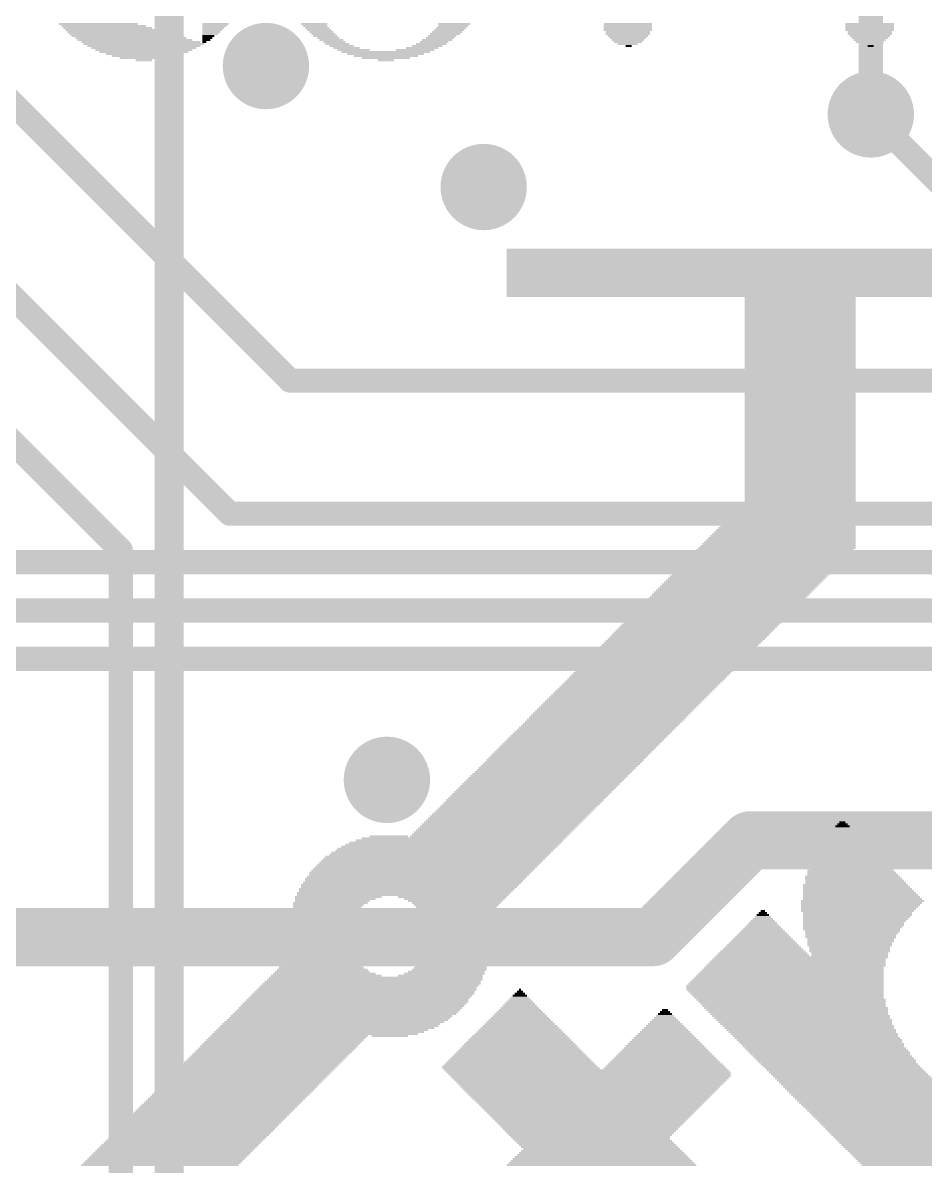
# Model space of a CAD drawing. Extents: x -3.3 to 69.5, y -0.4 to 53.7.
# Drawn here: x 22.59 to 32.07, y 32.65 to 44.65 of the extents above; entities that cross this region are included whole.
import ezdxf

# ---------------------------------------------------------------- set-up
doc = ezdxf.new("R2010")
doc.units = 0
for name, color, linetype in [('1', 12, 'CONTINUOUS'), ('16', 132, 'CONTINUOUS'), ('18', 3, 'CONTINUOUS'), ('200', 4, 'CONTINUOUS')]:
    doc.layers.add(name, color=color, linetype=linetype)

# ---------------------------------------------------------------- blocks, each defined once
blk = doc.blocks.new('RECT')
blk.add_solid([(-0.5, -0.5), (0.5, -0.5), (-0.5, 0.5), (0.5, 0.5)])
blk = doc.blocks.new('ROUNDV')
at = {"const_width": 0.5}
blk.add_lwpolyline([(0, -0.25, 1), (0, 0.25, 1), (0, -0.25)], format="xyb", dxfattribs=at)

msp = doc.modelspace()

# ---------------------------------------------------------------- linework, layer by layer
at = {"layer": '1'}
for points, const_width in [([(31.496, 43.688), (31.496, 50.8)], 0.254), ([(24.13, 50.546), (24.13, 22.86)], 0.3048), ([(23.622, 39.116), (22.352, 40.386)], 0.254), ([(23.622, 28.194), (23.622, 39.116)], 0.254)]:
    msp.add_lwpolyline(points, dxfattribs=dict(at, const_width=const_width))
at = {"layer": '1', "const_width": 0.127}
for points in [[(31.4325, 43.688, 1), (31.5595, 43.688)], [(23.6855, 39.116, 1), (23.5585, 39.116)], [(23.5771, 39.0711, 1), (23.6669, 39.1609)]]:
    msp.add_lwpolyline(points, format="xyb", dxfattribs=at)
at = {"layer": '16'}
for points, const_width in [([(21.844, 44.45), (25.4, 40.894)], 0.254), ([(32.512, 42.672), (31.496, 43.688)], 0.254), ([(24.765, 39.497), (21.59, 42.672)], 0.254), ([(25.4, 40.894), (41.402, 40.894)], 0.254), ([(46.863, 39.497), (24.765, 39.497)], 0.254), ([(47.117, 38.989), (21.717, 38.989)], 0.254), ([(48.641, 38.481), (20.701, 38.481)], 0.254), ([(47.879, 37.973), (22.098, 37.973)], 0.254), ([(30.226, 36.068), (29.21, 35.052)], 0.6096), ([(34.036, 36.068), (30.226, 36.068)], 0.6096), ([(29.21, 35.052), (20.32, 35.052)], 0.6096)]:
    msp.add_lwpolyline(points, dxfattribs=dict(at, const_width=const_width))
for points, const_width in [([(31.5409, 43.7329, 1), (31.4511, 43.6431)], 0.127), ([(25.4, 40.9575, 1), (25.4, 40.8305)], 0.127), ([(25.3551, 40.8491, 1), (25.4449, 40.9389)], 0.127), ([(24.765, 39.5605, 1), (24.765, 39.4335)], 0.127), ([(24.7201, 39.4521, 1), (24.8099, 39.5419)], 0.127), ([(30.226, 36.2204, 1), (30.226, 35.9156)], 0.3048), ([(30.3338, 35.9602, 1), (30.1182, 36.1758)], 0.3048), ([(29.1022, 35.1598, 1), (29.3178, 34.9442)], 0.3048), ([(29.21, 34.8996, 1), (29.21, 35.2044)], 0.3048)]:
    msp.add_lwpolyline(points, format="xyb", dxfattribs=dict(at, const_width=const_width))

# ---------------------------------------------------------------- block references
at = {"layer": '18', "xscale": 0.9064, "yscale": 0.9064}
for p in [(25.146, 44.196), (25.146, 44.196), (31.496, 43.688), (31.496, 43.688), (27.432, 42.926), (27.432, 42.926), (26.416, 36.703), (26.416, 36.703)]:
    msp.add_blockref('ROUNDV', p, dxfattribs=at)
at = {"layer": '200', "yscale": 0.0212}
for p, xscale in [((23.3882, 44.6387), 0.8255), ((24.6159, 44.6387), 0.2752), ((25.653, 44.6387), 0.2752), ((27.124, 44.6387), 0.3387), ((28.9443, 44.6387), 0.508), ((31.4842, 44.6387), 0.508), ((23.4411, 44.6175), 0.889), ((23.4835, 44.5964), 0.9313), ((23.5258, 44.5752), 0.9736), ((23.5787, 44.5541), 1.0371), ((23.6211, 44.5329), 1.0795), ((24.5841, 44.5752), 0.2117), ((24.5735, 44.5541), 0.1905), ((24.5629, 44.5329), 0.1693), ((24.6053, 44.6175), 0.254), ((24.5947, 44.5964), 0.2328), ((25.6636, 44.6175), 0.254), ((25.6847, 44.5964), 0.254), ((25.7059, 44.5752), 0.254), ((25.7271, 44.5541), 0.254), ((25.7482, 44.5329), 0.254), ((27.0288, 44.5329), 0.3175), ((27.0499, 44.5541), 0.3175), ((27.0711, 44.5752), 0.3175), ((27.0922, 44.5964), 0.3175), ((27.1134, 44.6175), 0.3175), ((28.9443, 44.6175), 0.508), ((28.9443, 44.5964), 0.508), ((28.9443, 44.5752), 0.508), ((28.9443, 44.5541), 0.4656), ((28.9443, 44.5329), 0.4656), ((31.4842, 44.6175), 0.508), ((31.4842, 44.5964), 0.508), ((31.4842, 44.5752), 0.508), ((31.4842, 44.5541), 0.4657), ((31.4842, 44.5329), 0.4657), ((23.674, 44.5117), 1.143), ((23.7269, 44.4906), 1.1641), ((23.7692, 44.4694), 1.2065), ((23.8327, 44.4482), 1.2488), ((23.8645, 44.4271), 1.27), ((23.8645, 44.4059), 1.1853), ((24.5418, 44.5117), 0.127), ((24.5312, 44.4906), 0.1058), ((24.5206, 44.4694), 0.0847), ((24.4994, 44.4482), 0.0423), ((25.7694, 44.5117), 0.254), ((25.8011, 44.4906), 0.2328), ((25.8329, 44.4694), 0.254), ((25.8646, 44.4482), 0.2328), ((25.8964, 44.4271), 0.254), ((25.9387, 44.4059), 0.254), ((26.8383, 44.4059), 0.3175), ((26.8806, 44.4271), 0.3175), ((26.9123, 44.4482), 0.2963), ((26.9441, 44.4694), 0.3175), ((26.9758, 44.4906), 0.2963), ((26.997, 44.5117), 0.2963), ((28.9443, 44.5117), 0.4233), ((28.9443, 44.4906), 0.381), ((28.9443, 44.4694), 0.3387), ((28.9443, 44.4482), 0.2963), ((28.9443, 44.4271), 0.2117), ((28.9548, 44.4059), 0.0635), ((31.4842, 44.5117), 0.4233), ((31.4842, 44.4906), 0.381), ((31.4842, 44.4694), 0.3387), ((31.4842, 44.4482), 0.2963), ((31.4842, 44.4271), 0.2117), ((31.4947, 44.4059), 0.0635), ((23.8645, 44.3847), 1.1006), ((23.8645, 44.3636), 1.016), ((23.8645, 44.3424), 0.9313), ((23.8645, 44.3212), 0.8043), ((23.8645, 44.3001), 0.6773), ((23.8645, 44.2789), 0.508), ((25.9916, 44.3847), 0.2752), ((26.0657, 44.3636), 0.3387), ((26.4044, 44.3424), 0.9313), ((26.4044, 44.3212), 0.8043), ((26.4044, 44.3001), 0.6773), ((26.4044, 44.2789), 0.508), ((26.7113, 44.3636), 0.4022), ((26.7853, 44.3847), 0.3387), ((23.8645, 44.2577), 0.1693), ((26.4044, 44.2577), 0.1693), ((46.2262, 42.2681), 37.1037), ((46.2262, 42.247), 37.1037), ((46.2262, 42.2258), 37.1037), ((46.2262, 42.2046), 37.1037), ((46.2262, 42.1835), 37.1037), ((46.2262, 42.1623), 37.1037), ((46.2262, 42.1411), 37.1037), ((46.2262, 42.12), 37.1037), ((46.2262, 42.0988), 37.1037), ((46.2262, 42.0777), 37.1037), ((46.2262, 42.0565), 37.1037), ((46.2262, 42.0353), 37.1037), ((46.2262, 42.0142), 37.1037), ((46.2262, 41.993), 37.1037), ((46.2262, 41.9718), 37.1037), ((46.2262, 41.9507), 37.1037), ((46.2262, 41.9295), 37.1037), ((46.2262, 41.9083), 37.1037), ((46.2262, 41.8872), 37.1037), ((46.2262, 41.866), 37.1037), ((46.2262, 41.8448), 37.1037), ((46.2262, 41.8237), 37.1037), ((46.2262, 41.8025), 37.1037), ((46.2262, 41.7813), 37.1037), ((30.7539, 41.7602), 1.1641), ((30.7539, 41.739), 1.1641), ((30.7539, 41.7178), 1.1641), ((30.7539, 41.6967), 1.1641), ((30.7539, 41.6755), 1.1641), ((30.7539, 41.6543), 1.1641), ((30.7539, 41.6332), 1.1641), ((30.7539, 41.612), 1.1641), ((30.7539, 41.5908), 1.1641), ((30.7539, 41.5697), 1.1641), ((30.7539, 41.5485), 1.1641), ((30.7539, 41.5273), 1.1641), ((30.7539, 41.5062), 1.1641), ((30.7539, 41.485), 1.1641), ((30.7539, 41.4638), 1.1641), ((30.7539, 41.4427), 1.1641), ((30.7539, 41.4215), 1.1641), ((30.7539, 41.4003), 1.1641), ((30.7539, 41.3792), 1.1641), ((30.7539, 41.358), 1.1641), ((30.7539, 41.3368), 1.1641), ((30.7539, 41.3157), 1.1641), ((30.7539, 41.2945), 1.1641), ((30.7539, 41.2733), 1.1641), ((30.7539, 41.2522), 1.1641), ((30.7539, 41.231), 1.1641), ((30.7539, 41.2099), 1.1641), ((30.7539, 41.1887), 1.1641), ((30.7539, 41.1675), 1.1641), ((30.7539, 41.1464), 1.1641), ((30.7539, 41.1252), 1.1641), ((30.7539, 41.104), 1.1641), ((30.7539, 41.0829), 1.1641), ((30.7539, 41.0617), 1.1641), ((30.7539, 41.0405), 1.1641), ((30.7539, 41.0194), 1.1641), ((30.7539, 40.9982), 1.1641), ((30.7539, 40.977), 1.1641), ((30.7539, 40.9559), 1.1641), ((30.7539, 40.9347), 1.1641), ((30.7539, 40.9135), 1.1641), ((30.7539, 40.8924), 1.1641), ((30.7539, 40.8712), 1.1641), ((30.7539, 40.85), 1.1641), ((30.7539, 40.8289), 1.1641), ((30.7539, 40.8077), 1.1641), ((30.7539, 40.7865), 1.1641), ((30.7539, 40.7654), 1.1641), ((30.7539, 40.7442), 1.1641), ((30.7539, 40.723), 1.1641), ((30.7539, 40.7019), 1.1641), ((30.7539, 40.6807), 1.1641), ((30.7539, 40.6595), 1.1641), ((30.7539, 40.6384), 1.1641), ((30.7539, 40.6172), 1.1641), ((30.7539, 40.596), 1.1641), ((30.7539, 40.5749), 1.1641), ((30.7539, 40.5537), 1.1641), ((30.7539, 40.5325), 1.1641), ((30.7539, 40.5114), 1.1641), ((30.7539, 40.4902), 1.1641), ((30.7539, 40.469), 1.1641), ((30.7539, 40.4479), 1.1641), ((30.7539, 40.4267), 1.1641), ((30.7539, 40.4056), 1.1641), ((30.7539, 40.3844), 1.1641), ((30.7539, 40.3632), 1.1641), ((30.7539, 40.3421), 1.1641), ((30.7539, 40.3209), 1.1641), ((30.7539, 40.2997), 1.1641), ((30.7539, 40.2786), 1.1641), ((30.7539, 40.2574), 1.1641), ((30.7539, 40.2362), 1.1641), ((30.7539, 40.2151), 1.1641), ((30.7539, 40.1939), 1.1641), ((30.7539, 40.1727), 1.1641), ((30.7539, 40.1516), 1.1641), ((30.7539, 40.1304), 1.1641), ((30.7539, 40.1092), 1.1641), ((30.7539, 40.0881), 1.1641), ((30.7539, 40.0669), 1.1641), ((30.7539, 40.0457), 1.1641), ((30.7539, 40.0246), 1.1641), ((30.7539, 40.0034), 1.1641), ((30.7539, 39.9822), 1.1641), ((30.7539, 39.9611), 1.1641), ((30.7539, 39.9399), 1.1641), ((30.7539, 39.9187), 1.1641), ((30.7539, 39.8976), 1.1641), ((30.7539, 39.8764), 1.1641), ((30.7539, 39.8552), 1.1641), ((30.7539, 39.8341), 1.1641), ((30.7539, 39.8129), 1.1641), ((30.7539, 39.7917), 1.1641), ((30.7539, 39.7706), 1.1641), ((30.7539, 39.7494), 1.1641), ((30.7539, 39.7282), 1.1641), ((30.7434, 39.6012), 1.1853), ((30.7539, 39.7071), 1.1641), ((30.7539, 39.6859), 1.1641), ((30.7539, 39.6647), 1.1641), ((30.7539, 39.6436), 1.1641), ((30.7539, 39.6224), 1.1641), ((30.6799, 39.4743), 1.3123), ((30.6904, 39.4954), 1.2911), ((30.701, 39.5166), 1.2699), ((30.7116, 39.5378), 1.2488), ((30.7222, 39.5589), 1.2276), ((30.7328, 39.5801), 1.2065), ((30.6269, 39.3684), 1.4181), ((30.6375, 39.3896), 1.3969), ((30.6481, 39.4108), 1.3758), ((30.6587, 39.4319), 1.3546), ((30.6693, 39.4531), 1.3334), ((30.5634, 39.2414), 1.5451), ((30.574, 39.2626), 1.5239), ((30.5846, 39.2838), 1.5028), ((30.5952, 39.3049), 1.4816), ((30.6058, 39.3261), 1.4604), ((30.6164, 39.3473), 1.4393), ((30.4894, 39.1144), 1.6509), ((30.5105, 39.1356), 1.6509), ((30.5211, 39.1568), 1.6298), ((30.5317, 39.1779), 1.6086), ((30.5423, 39.1991), 1.5874), ((30.5529, 39.2203), 1.5663), ((30.3835, 39.0086), 1.6509), ((30.4047, 39.0298), 1.6509), ((30.4259, 39.0509), 1.6509), ((30.447, 39.0721), 1.6509), ((30.4682, 39.0933), 1.6509), ((30.2565, 38.8816), 1.6509), ((30.2777, 38.9028), 1.6509), ((30.2989, 38.9239), 1.6509), ((30.32, 38.9451), 1.6509), ((30.3412, 38.9663), 1.6509), ((30.3624, 38.9874), 1.6509), ((30.1295, 38.7546), 1.6509), ((30.1507, 38.7758), 1.6509), ((30.1719, 38.7969), 1.6509), ((30.193, 38.8181), 1.6509), ((30.2142, 38.8393), 1.6509), ((30.2354, 38.8604), 1.6509), ((30.0237, 38.6488), 1.6509), ((30.0449, 38.67), 1.6509), ((30.066, 38.6911), 1.6509), ((30.0872, 38.7123), 1.6509), ((30.1084, 38.7335), 1.6509), ((29.8967, 38.5218), 1.6509), ((29.9179, 38.543), 1.6509), ((29.9391, 38.5641), 1.6509), ((29.9602, 38.5853), 1.6509), ((29.9814, 38.6065), 1.6509), ((30.0026, 38.6276), 1.6509), ((29.7697, 38.3948), 1.6509), ((29.7909, 38.416), 1.6509), ((29.8121, 38.4371), 1.6509), ((29.8332, 38.4583), 1.6509), ((29.8544, 38.4795), 1.6509), ((29.8756, 38.5006), 1.6509), ((29.6639, 38.289), 1.6509), ((29.6851, 38.3101), 1.6509), ((29.7062, 38.3313), 1.6509), ((29.7274, 38.3525), 1.6509), ((29.7486, 38.3736), 1.6509), ((29.5369, 38.162), 1.6509), ((29.5581, 38.1831), 1.6509), ((29.5792, 38.2043), 1.6509), ((29.6004, 38.2255), 1.6509), ((29.6216, 38.2466), 1.6509), ((29.6427, 38.2678), 1.6509), ((29.4099, 38.035), 1.6509), ((29.4311, 38.0561), 1.6509), ((29.4522, 38.0773), 1.6509), ((29.4734, 38.0985), 1.6509), ((29.4946, 38.1196), 1.6509), ((29.5157, 38.1408), 1.6509), ((29.3041, 37.9291), 1.6509), ((29.3252, 37.9503), 1.6509), ((29.3464, 37.9715), 1.6509), ((29.3676, 37.9926), 1.6509), ((29.3887, 38.0138), 1.6509), ((29.1771, 37.8022), 1.6509), ((29.1982, 37.8233), 1.6509), ((29.2194, 37.8445), 1.6509), ((29.2406, 37.8657), 1.6509), ((29.2617, 37.8868), 1.6509), ((29.2829, 37.908), 1.6509), ((29.0501, 37.6752), 1.6509), ((29.0713, 37.6963), 1.6509), ((29.0924, 37.7175), 1.6509), ((29.1136, 37.7387), 1.6509), ((29.1348, 37.7598), 1.6509), ((29.1559, 37.781), 1.6509), ((28.9443, 37.5693), 1.6509), ((28.9654, 37.5905), 1.6509), ((28.9866, 37.6117), 1.6509), ((29.0078, 37.6328), 1.6509), ((29.0289, 37.654), 1.6509), ((28.8173, 37.4423), 1.6509), ((28.8384, 37.4635), 1.6509), ((28.8596, 37.4847), 1.6509), ((28.8808, 37.5058), 1.6509), ((28.9019, 37.527), 1.6509), ((28.9231, 37.5482), 1.6509), ((28.6903, 37.3153), 1.6509), ((28.7114, 37.3365), 1.6509), ((28.7326, 37.3577), 1.6509), ((28.7538, 37.3788), 1.6509), ((28.7749, 37.4), 1.6509), ((28.7961, 37.4212), 1.6509), ((28.5844, 37.2095), 1.6509), ((28.6056, 37.2307), 1.6509), ((28.6268, 37.2518), 1.6509), ((28.6479, 37.273), 1.6509), ((28.6691, 37.2942), 1.6509), ((28.4574, 37.0825), 1.6509), ((28.4786, 37.1037), 1.6509), ((28.4998, 37.1248), 1.6509), ((28.5209, 37.146), 1.6509), ((28.5421, 37.1672), 1.6509), ((28.5633, 37.1883), 1.6509), ((28.3305, 36.9555), 1.6509), ((28.3516, 36.9767), 1.6509), ((28.3728, 36.9979), 1.6509), ((28.3939, 37.019), 1.6509), ((28.4151, 37.0402), 1.6509), ((28.4363, 37.0614), 1.6509), ((28.2246, 36.8497), 1.6509), ((28.2458, 36.8709), 1.6509), ((28.267, 36.892), 1.6509), ((28.2881, 36.9132), 1.6509), ((28.3093, 36.9344), 1.6509), ((28.0976, 36.7227), 1.6509), ((28.1188, 36.7439), 1.6509), ((28.14, 36.765), 1.6509), ((28.1611, 36.7862), 1.6509), ((28.1823, 36.8074), 1.6509), ((28.2035, 36.8285), 1.6509), ((27.9706, 36.5957), 1.6509), ((27.9918, 36.6169), 1.6509), ((28.013, 36.638), 1.6509), ((28.0341, 36.6592), 1.6509), ((28.0553, 36.6804), 1.6509), ((28.0765, 36.7015), 1.6509), ((27.8648, 36.4899), 1.6509), ((27.886, 36.511), 1.6509), ((27.9071, 36.5322), 1.6509), ((27.9283, 36.5534), 1.6509), ((27.9495, 36.5745), 1.6509), ((27.7378, 36.3629), 1.6509), ((27.759, 36.384), 1.6509), ((27.7801, 36.4052), 1.6509), ((27.8013, 36.4264), 1.6509), ((27.8225, 36.4475), 1.6509), ((27.8436, 36.4687), 1.6509), ((27.6108, 36.2359), 1.6509), ((27.632, 36.257), 1.6509), ((27.6531, 36.2782), 1.6509), ((27.6743, 36.2994), 1.6509), ((27.6955, 36.3205), 1.6509), ((27.7166, 36.3417), 1.6509), ((31.1984, 36.2359), 0.1058), ((31.1984, 36.257), 0.0635), ((27.505, 36.1301), 1.6509), ((27.5261, 36.1512), 1.6509), ((27.5473, 36.1724), 1.6509), ((27.5685, 36.1936), 1.6509), ((27.5896, 36.2147), 1.6509), ((31.209, 36.1301), 0.2963), ((31.209, 36.1512), 0.254), ((31.1984, 36.1936), 0.1905), ((31.209, 36.1724), 0.2117), ((31.1984, 36.2147), 0.1482), ((27.0711, 36.0031), 2.2647), ((27.1028, 36.0242), 2.2436), ((27.1346, 36.0454), 2.2224), ((27.1769, 36.0666), 2.1801), ((27.2192, 36.0877), 2.1378), ((26.4361, 36.1089), 0.4022), ((27.4838, 36.1089), 1.6509), ((31.2196, 36.0031), 0.5291), ((31.2196, 36.0242), 0.4868), ((31.209, 36.0666), 0.4233), ((31.2196, 36.0454), 0.4445), ((31.209, 36.0877), 0.381), ((31.209, 36.1089), 0.3387), ((26.9123, 35.8761), 2.3282), ((26.9335, 35.8972), 2.3282), ((26.9653, 35.9184), 2.3071), ((26.9864, 35.9396), 2.3071), ((27.0182, 35.9607), 2.2859), ((27.0393, 35.9819), 2.2859), ((31.2408, 35.8972), 0.6985), ((31.2513, 35.8761), 0.7196), ((31.2302, 35.9396), 0.635), ((31.2408, 35.9184), 0.6561), ((31.2302, 35.9607), 0.5926), ((31.2302, 35.9819), 0.5503), ((26.8065, 35.7702), 2.3282), ((26.8277, 35.7914), 2.3282), ((26.8488, 35.8126), 2.3282), ((26.87, 35.8337), 2.3282), ((26.8912, 35.8549), 2.3282), ((31.2619, 35.8126), 0.8255), ((31.2725, 35.7914), 0.8466), ((31.2831, 35.7702), 0.8678), ((31.2513, 35.8549), 0.762), ((31.2619, 35.8337), 0.7831), ((26.7113, 35.6644), 2.3071), ((26.7007, 35.6432), 2.2859), ((26.7324, 35.6856), 2.3071), ((26.7536, 35.7067), 2.3071), ((26.7642, 35.7279), 2.3282), ((26.7853, 35.7491), 2.3282), ((31.3042, 35.6856), 0.9948), ((31.3148, 35.6644), 1.016), ((31.3254, 35.6432), 1.0371), ((31.2831, 35.7491), 0.9101), ((31.2937, 35.7279), 0.9313), ((31.3043, 35.7067), 0.9525), ((26.5949, 35.5162), 2.2436), ((26.616, 35.5374), 2.2436), ((26.6266, 35.5586), 2.2647), ((26.6584, 35.6009), 2.2859), ((26.6478, 35.5797), 2.2647), ((26.6795, 35.6221), 2.2859), ((31.336, 35.6009), 1.1006), ((31.3466, 35.5797), 1.1218), ((31.3572, 35.5586), 1.143), ((31.3677, 35.5374), 1.1641), ((31.3783, 35.5162), 1.1853), ((31.336, 35.6221), 1.0583), ((25.8223, 35.4104), 0.7831), ((25.8752, 35.4527), 0.8466), ((25.907, 35.4739), 0.9101), ((25.8435, 35.4316), 0.7831), ((26.5843, 35.4951), 2.2224), ((27.1028, 35.4739), 1.143), ((27.124, 35.4527), 1.0583), ((27.1346, 35.4316), 0.9948), ((27.1452, 35.4104), 0.9313), ((31.4101, 35.4316), 1.2911), ((31.3995, 35.4104), 1.27), ((31.3889, 35.4951), 1.2065), ((31.3995, 35.4739), 1.2276), ((31.4101, 35.4527), 1.2488), ((25.7588, 35.3258), 0.6985), ((25.7588, 35.3046), 0.6985), ((25.7482, 35.2834), 0.6773), ((25.7694, 35.3469), 0.7196), ((25.8011, 35.3893), 0.7408), ((25.7905, 35.3681), 0.7196), ((27.1452, 35.3893), 0.889), ((27.1452, 35.3681), 0.8466), ((27.1452, 35.3469), 0.8043), ((27.1452, 35.3258), 0.762), ((27.1452, 35.3046), 0.7196), ((27.1452, 35.2834), 0.6773), ((30.3624, 35.2834), 0.127), ((30.3624, 35.3046), 0.0847), ((30.3624, 35.3258), 0.0423), ((31.3889, 35.3893), 1.2488), ((31.3783, 35.3681), 1.2276), ((31.3677, 35.3469), 1.2065), ((31.3572, 35.3258), 1.1853), ((31.3572, 35.3046), 1.143), ((31.3572, 35.2834), 1.143), ((25.7271, 35.2623), 0.6773), ((25.7271, 35.2411), 0.6773), ((25.7165, 35.2199), 0.6561), ((25.7165, 35.1988), 0.6561), ((25.7165, 35.1776), 0.6561), ((25.7059, 35.1564), 0.635), ((27.1452, 35.2623), 0.6773), ((27.1557, 35.2411), 0.6561), ((27.1663, 35.2199), 0.6773), ((27.1769, 35.1988), 0.6561), ((27.1769, 35.1776), 0.6561), ((27.1769, 35.1564), 0.6561), ((30.3624, 35.1564), 0.381), ((30.3624, 35.1776), 0.3387), ((30.3624, 35.1988), 0.2963), ((30.3624, 35.2199), 0.254), ((30.3624, 35.2411), 0.2117), ((30.3624, 35.2623), 0.1693), ((31.3254, 35.2199), 1.0795), ((31.3466, 35.2623), 1.1218), ((31.336, 35.2411), 1.1006), ((31.3148, 35.1988), 1.0583), ((31.3148, 35.1776), 1.0583), ((31.3042, 35.1564), 1.0371), ((25.7059, 35.1353), 0.635), ((25.7059, 35.1141), 0.635), ((25.7059, 35.0929), 0.635), ((25.7059, 35.0718), 0.635), ((25.7059, 35.0506), 0.635), ((27.1875, 35.1353), 0.635), ((27.1875, 35.1141), 0.635), ((27.1875, 35.0929), 0.635), ((27.1875, 35.0718), 0.635), ((27.1875, 35.0506), 0.635), ((30.3624, 35.0506), 0.5926), ((30.3624, 35.0718), 0.5503), ((30.3624, 35.0929), 0.508), ((30.3624, 35.1141), 0.4657), ((30.3624, 35.1353), 0.4233), ((31.2937, 35.1353), 1.016), ((31.3042, 35.1141), 0.9948), ((31.2937, 35.0929), 0.9736), ((31.2831, 35.0718), 0.9525), ((31.2831, 35.0506), 0.9525), ((25.7059, 35.0294), 0.635), ((25.7059, 35.0083), 0.635), ((25.7059, 34.9871), 0.635), ((25.7059, 34.9659), 0.635), ((25.7165, 34.9448), 0.6561), ((25.7165, 34.9236), 0.6561), ((27.1769, 34.9659), 0.6561), ((27.1769, 34.9448), 0.6561), ((27.1769, 34.9236), 0.6561), ((27.1875, 35.0294), 0.635), ((27.1875, 35.0083), 0.635), ((27.1875, 34.9871), 0.635), ((30.3624, 34.9236), 0.8466), ((30.3624, 34.9448), 0.8043), ((30.3624, 34.9659), 0.762), ((30.3624, 34.9871), 0.7196), ((30.3624, 35.0083), 0.6773), ((30.3624, 35.0294), 0.635), ((31.2725, 34.9871), 0.889), ((31.2725, 34.9659), 0.889), ((31.2831, 35.0294), 0.9101), ((31.2831, 35.0083), 0.9101), ((31.2725, 34.9448), 0.8466), ((31.2725, 34.9236), 0.8466), ((25.7271, 34.7966), 0.762), ((25.7376, 34.8178), 0.7408), ((25.7376, 34.8389), 0.6985), ((25.7165, 34.9024), 0.6561), ((25.7271, 34.8813), 0.6773), ((25.7271, 34.8601), 0.6773), ((27.124, 34.7966), 0.7196), ((27.1346, 34.8178), 0.6985), ((27.1452, 34.8601), 0.6773), ((27.1452, 34.8389), 0.6773), ((27.1663, 34.9024), 0.6773), ((27.1663, 34.8813), 0.6773), ((30.7328, 34.7966), 1.8414), ((30.7434, 34.8178), 1.8203), ((30.7645, 34.8389), 1.8203), ((30.3624, 34.8601), 0.9736), ((30.3624, 34.8813), 0.9313), ((30.3624, 34.9024), 0.889), ((31.2725, 34.9024), 0.8466), ((31.2725, 34.8813), 0.8043), ((31.2725, 34.8601), 0.8043), ((25.7376, 34.6908), 0.9948), ((25.7376, 34.7119), 0.9525), ((25.7271, 34.7331), 0.889), ((25.7271, 34.7543), 0.8466), ((25.7271, 34.7754), 0.8043), ((27.0393, 34.6908), 0.8043), ((27.0711, 34.7119), 0.7831), ((27.0817, 34.7331), 0.762), ((27.0922, 34.7543), 0.7408), ((27.1028, 34.7754), 0.7196), ((30.6693, 34.6908), 1.9261), ((30.6799, 34.7119), 1.9049), ((30.6904, 34.7331), 1.8838), ((30.7116, 34.7543), 1.8838), ((30.7222, 34.7754), 1.8626), ((26.2562, 34.5638), 2.2859), ((26.2668, 34.5849), 2.2647), ((26.288, 34.6061), 2.2647), ((26.2985, 34.6273), 2.2436), ((25.78, 34.6484), 1.1641), ((25.7588, 34.6696), 1.0795), ((26.9758, 34.6484), 0.889), ((27.0182, 34.6696), 0.8466), ((30.6058, 34.5638), 2.0531), ((30.6164, 34.5849), 2.0319), ((30.6269, 34.6061), 2.0108), ((30.6375, 34.6273), 1.9896), ((30.6481, 34.6484), 1.9684), ((30.6587, 34.6696), 1.9473), ((26.1504, 34.4368), 2.3282), ((26.1715, 34.458), 2.3282), ((26.1821, 34.4791), 2.3071), ((26.2033, 34.5003), 2.3071), ((26.2139, 34.5215), 2.2859), ((26.235, 34.5426), 2.2859), ((27.8119, 34.4368), 0.1482), ((27.8119, 34.458), 0.1058), ((27.8119, 34.4791), 0.0635), ((27.8119, 34.5003), 0.0212), ((30.5952, 34.5426), 2.0743), ((30.5952, 34.5215), 2.0743), ((30.5952, 34.5003), 2.0743), ((30.6058, 34.4791), 2.0531), ((30.6164, 34.458), 2.0319), ((30.6269, 34.4368), 2.0108), ((26.0551, 34.331), 2.3494), ((26.0763, 34.3521), 2.3494), ((26.0975, 34.3733), 2.3494), ((26.108, 34.3945), 2.3282), ((26.1292, 34.4156), 2.3282), ((27.8119, 34.331), 0.3598), ((27.8119, 34.3521), 0.3175), ((27.8119, 34.3733), 0.2752), ((27.8119, 34.3945), 0.2328), ((27.8119, 34.4156), 0.1905), ((30.6375, 34.4156), 1.9896), ((30.6587, 34.3945), 1.9896), ((30.6693, 34.3733), 1.9684), ((30.6799, 34.3521), 1.9473), ((30.6904, 34.331), 1.9261), ((25.9175, 34.204), 2.3282), ((25.9387, 34.2251), 2.3282), ((25.9705, 34.2463), 2.3494), ((25.9916, 34.2675), 2.3494), ((26.0128, 34.2886), 2.3494), ((26.034, 34.3098), 2.3494), ((27.8119, 34.204), 0.6138), ((27.8119, 34.2251), 0.5715), ((27.8119, 34.2463), 0.5291), ((27.8119, 34.2675), 0.4868), ((27.8119, 34.2886), 0.4445), ((27.8119, 34.3098), 0.4022), ((29.3358, 34.204), 0.2328), ((29.3358, 34.2251), 0.1905), ((29.3358, 34.2463), 0.1482), ((29.3358, 34.2675), 0.1058), ((29.3358, 34.2886), 0.0635), ((30.7116, 34.3098), 1.9261), ((30.7222, 34.2886), 1.9049), ((30.7328, 34.2675), 1.8838), ((30.7434, 34.2463), 1.8626), ((30.7645, 34.2251), 1.8626), ((30.7751, 34.204), 1.8414), ((25.7376, 34.077), 2.2224), ((25.78, 34.0981), 2.2647), ((25.8117, 34.1193), 2.2859), ((25.8329, 34.1405), 2.2859), ((25.8646, 34.1616), 2.3071), ((25.8964, 34.1828), 2.3282), ((27.8119, 34.077), 0.8678), ((27.8119, 34.0981), 0.8255), ((27.8119, 34.1193), 0.7831), ((27.8119, 34.1405), 0.7408), ((27.8119, 34.1616), 0.6985), ((27.8119, 34.1828), 0.6561), ((29.3358, 34.077), 0.4868), ((29.3358, 34.0981), 0.4445), ((29.3358, 34.1193), 0.4021), ((29.3358, 34.1405), 0.3598), ((29.3358, 34.1616), 0.3175), ((29.3358, 34.1828), 0.2752), ((30.7963, 34.1828), 1.8414), ((30.8069, 34.1616), 1.8203), ((30.8174, 34.1405), 1.7991), ((30.8386, 34.1193), 1.7991), ((30.8492, 34.0981), 1.7779), ((30.8704, 34.077), 1.7779), ((25.3461, 33.9711), 1.6509), ((25.3672, 33.9923), 1.6509), ((25.3884, 34.0135), 1.6509), ((25.6636, 34.0346), 2.1589), ((25.7059, 34.0558), 2.2012), ((26.4467, 34.0135), 0.381), ((27.8119, 33.9711), 1.0795), ((27.8119, 33.9923), 1.0371), ((27.8119, 34.0135), 0.9948), ((27.8119, 34.0346), 0.9525), ((27.8119, 34.0558), 0.9101), ((29.3358, 33.9711), 0.6985), ((29.3358, 33.9923), 0.6561), ((29.3358, 34.0135), 0.6138), ((29.3358, 34.0346), 0.5715), ((29.3358, 34.0558), 0.5291), ((30.8809, 34.0558), 1.7568), ((30.9021, 34.0346), 1.7568), ((30.9127, 34.0135), 1.7356), ((30.9338, 33.9923), 1.7356), ((30.955, 33.9711), 1.7356), ((25.2191, 33.8441), 1.6509), ((25.2402, 33.8653), 1.6509), ((25.2614, 33.8865), 1.6509), ((25.2826, 33.9076), 1.6509), ((25.3037, 33.9288), 1.6509), ((25.3249, 33.95), 1.6509), ((27.8119, 33.8441), 1.3334), ((27.8119, 33.8653), 1.2911), ((27.8119, 33.8865), 1.2488), ((27.8119, 33.9076), 1.2065), ((27.8119, 33.9288), 1.1641), ((27.8119, 33.95), 1.1218), ((29.3358, 33.8441), 0.9525), ((29.3358, 33.8653), 0.9101), ((29.3358, 33.8865), 0.8678), ((29.3358, 33.9076), 0.8255), ((29.3358, 33.9288), 0.7831), ((29.3358, 33.95), 0.7408), ((30.9656, 33.95), 1.7144), ((30.9868, 33.9288), 1.7144), ((30.9973, 33.9076), 1.6933), ((31.0185, 33.8865), 1.6933), ((31.0397, 33.8653), 1.6933), ((31.0608, 33.8441), 1.6933), ((25.0921, 33.7172), 1.6509), ((25.1132, 33.7383), 1.6509), ((25.1344, 33.7595), 1.6509), ((25.1556, 33.7806), 1.6509), ((25.1767, 33.8018), 1.6509), ((25.1979, 33.823), 1.6509), ((27.8119, 33.7172), 1.5874), ((27.8119, 33.7383), 1.5451), ((27.8119, 33.7595), 1.5028), ((27.8119, 33.7806), 1.4604), ((27.8119, 33.8018), 1.4181), ((27.8119, 33.823), 1.3758), ((29.3358, 33.7172), 1.2065), ((29.3358, 33.7383), 1.1641), ((29.3358, 33.7595), 1.1218), ((29.3358, 33.7806), 1.0795), ((29.3358, 33.8018), 1.0371), ((29.3358, 33.823), 0.9948), ((31.0714, 33.823), 1.6721), ((31.0926, 33.8018), 1.6721), ((31.1138, 33.7806), 1.6721), ((31.1349, 33.7595), 1.6721), ((31.1455, 33.7383), 1.6509), ((31.1667, 33.7172), 1.6509), ((24.9863, 33.6113), 1.6509), ((25.0074, 33.6325), 1.6509), ((25.0286, 33.6537), 1.6509), ((25.0497, 33.6748), 1.6509), ((25.0709, 33.696), 1.6509), ((27.8119, 33.696), 1.6298), ((27.8225, 33.6748), 1.6509), ((28.5104, 33.6537), 2.9844), ((28.5315, 33.6325), 2.9844), ((28.5421, 33.6113), 2.9632), ((29.3358, 33.6748), 1.2911), ((29.3358, 33.696), 1.2488), ((31.1878, 33.696), 1.6509), ((31.209, 33.6748), 1.6509), ((31.2302, 33.6537), 1.6509), ((31.2513, 33.6325), 1.6509), ((31.2725, 33.6113), 1.6509), ((24.8593, 33.4843), 1.6509), ((24.8804, 33.5055), 1.6509), ((24.9016, 33.5267), 1.6509), ((24.9228, 33.5478), 1.6509), ((24.9439, 33.569), 1.6509), ((24.9651, 33.5902), 1.6509), ((28.5527, 33.5902), 2.942), ((28.5527, 33.569), 2.8997), ((28.5527, 33.5478), 2.8574), ((28.5527, 33.5267), 2.8151), ((28.5527, 33.5055), 2.7727), ((28.5527, 33.4843), 2.7304), ((31.2937, 33.5902), 1.6509), ((31.3148, 33.569), 1.6509), ((31.336, 33.5478), 1.6509), ((31.3572, 33.5267), 1.6509), ((31.3783, 33.5055), 1.6509), ((31.3995, 33.4843), 1.6509), ((24.7323, 33.3573), 1.6509), ((24.7534, 33.3785), 1.6509), ((24.7746, 33.3997), 1.6509), ((24.7958, 33.4208), 1.6509), ((24.8169, 33.442), 1.6509), ((24.8381, 33.4632), 1.6509), ((28.5527, 33.4632), 2.6881), ((28.5527, 33.442), 2.6457), ((28.5527, 33.4208), 2.6034), ((28.5527, 33.3997), 2.5611), ((28.5527, 33.3785), 2.5187), ((28.5527, 33.3573), 2.4764), ((31.4207, 33.4632), 1.6509), ((31.4418, 33.442), 1.6509), ((31.463, 33.4208), 1.6509), ((31.4842, 33.3997), 1.6509), ((31.5053, 33.3785), 1.6509), ((31.5265, 33.3573), 1.6509), ((24.6264, 33.2515), 1.6509), ((24.6476, 33.2727), 1.6509), ((24.6688, 33.2938), 1.6509), ((24.6899, 33.315), 1.6509), ((24.7111, 33.3362), 1.6509), ((28.5527, 33.3362), 2.4341), ((28.5527, 33.315), 2.3917), ((28.5527, 33.2938), 2.3494), ((28.5527, 33.2727), 2.3071), ((28.5527, 33.2515), 2.2647), ((31.5477, 33.3362), 1.6509), ((31.5688, 33.315), 1.6509), ((31.59, 33.2938), 1.6509), ((31.6112, 33.2727), 1.6509), ((31.6323, 33.2515), 1.6509), ((24.4994, 33.1245), 1.6509), ((24.5206, 33.1457), 1.6509), ((24.5418, 33.1668), 1.6509), ((24.5629, 33.188), 1.6509), ((24.5841, 33.2092), 1.6509), ((24.6053, 33.2303), 1.6509), ((28.5527, 33.2303), 2.2224), ((28.5527, 33.2092), 2.1801), ((28.5527, 33.188), 2.1377), ((28.5527, 33.1668), 2.0954), ((28.5527, 33.1457), 2.0531), ((28.5527, 33.1245), 2.0108), ((31.6535, 33.2303), 1.6509), ((31.6746, 33.2092), 1.6509), ((31.6958, 33.188), 1.6509), ((31.717, 33.1668), 1.6509), ((31.7381, 33.1457), 1.6509), ((31.7593, 33.1245), 1.6509), ((24.3724, 32.9975), 1.6509), ((24.3936, 33.0187), 1.6509), ((24.4148, 33.0398), 1.6509), ((24.4359, 33.061), 1.6509), ((24.4571, 33.0822), 1.6509), ((24.4783, 33.1033), 1.6509), ((28.5527, 33.1033), 1.9684), ((28.5527, 33.0822), 1.9261), ((28.5527, 33.061), 1.8838), ((28.5527, 33.0398), 1.8414), ((28.5527, 33.0187), 1.7991), ((28.5527, 32.9975), 1.7568), ((31.7805, 33.1033), 1.6509), ((31.8016, 33.0822), 1.6509), ((31.8228, 33.061), 1.6509), ((31.844, 33.0398), 1.6509), ((31.8651, 33.0187), 1.6509), ((31.8863, 32.9975), 1.6509), ((24.2666, 32.8917), 1.6509), ((24.2878, 32.9128), 1.6509), ((24.3089, 32.934), 1.6509), ((24.3301, 32.9552), 1.6509), ((24.3513, 32.9763), 1.6509), ((28.5527, 32.9763), 1.7144), ((28.5527, 32.9552), 1.6721), ((28.5633, 32.934), 1.6509), ((28.5844, 32.9128), 1.6509), ((28.6056, 32.8917), 1.6509), ((31.9075, 32.9763), 1.6509), ((31.9286, 32.9552), 1.6509), ((31.9498, 32.934), 1.6509), ((31.971, 32.9128), 1.6509), ((31.9921, 32.8917), 1.6509), ((24.1396, 32.7647), 1.6509), ((24.1608, 32.7859), 1.6509), ((24.182, 32.807), 1.6509), ((24.2031, 32.8282), 1.6509), ((24.2243, 32.8494), 1.6509), ((24.2454, 32.8705), 1.6509), ((28.6691, 32.7647), 1.7779), ((28.6268, 32.8705), 1.6509), ((28.6691, 32.7859), 1.7356), ((28.6479, 32.8494), 1.6509), ((28.6691, 32.807), 1.6933), ((28.6691, 32.8282), 1.6509), ((32.0133, 32.8705), 1.6509), ((32.0345, 32.8494), 1.6509), ((32.0556, 32.8282), 1.6509), ((32.0768, 32.807), 1.6509), ((32.098, 32.7859), 1.6509), ((32.1191, 32.7647), 1.6509), ((24.0338, 32.6589), 1.6509), ((24.055, 32.68), 1.6509), ((24.0761, 32.7012), 1.6509), ((24.0973, 32.7224), 1.6509), ((24.1185, 32.7435), 1.6509), ((28.6691, 32.6589), 1.9896), ((28.6691, 32.68), 1.9473), ((28.6691, 32.7012), 1.9049), ((28.6691, 32.7224), 1.8626), ((28.6691, 32.7435), 1.8203), ((32.1403, 32.7435), 1.6509), ((32.1615, 32.7224), 1.6509), ((32.1826, 32.7012), 1.6509), ((32.2038, 32.68), 1.6509), ((32.225, 32.6589), 1.6509)]:
    msp.add_blockref('RECT', p, dxfattribs=dict(at, xscale=xscale))

doc.saveas('drawing.dxf')
